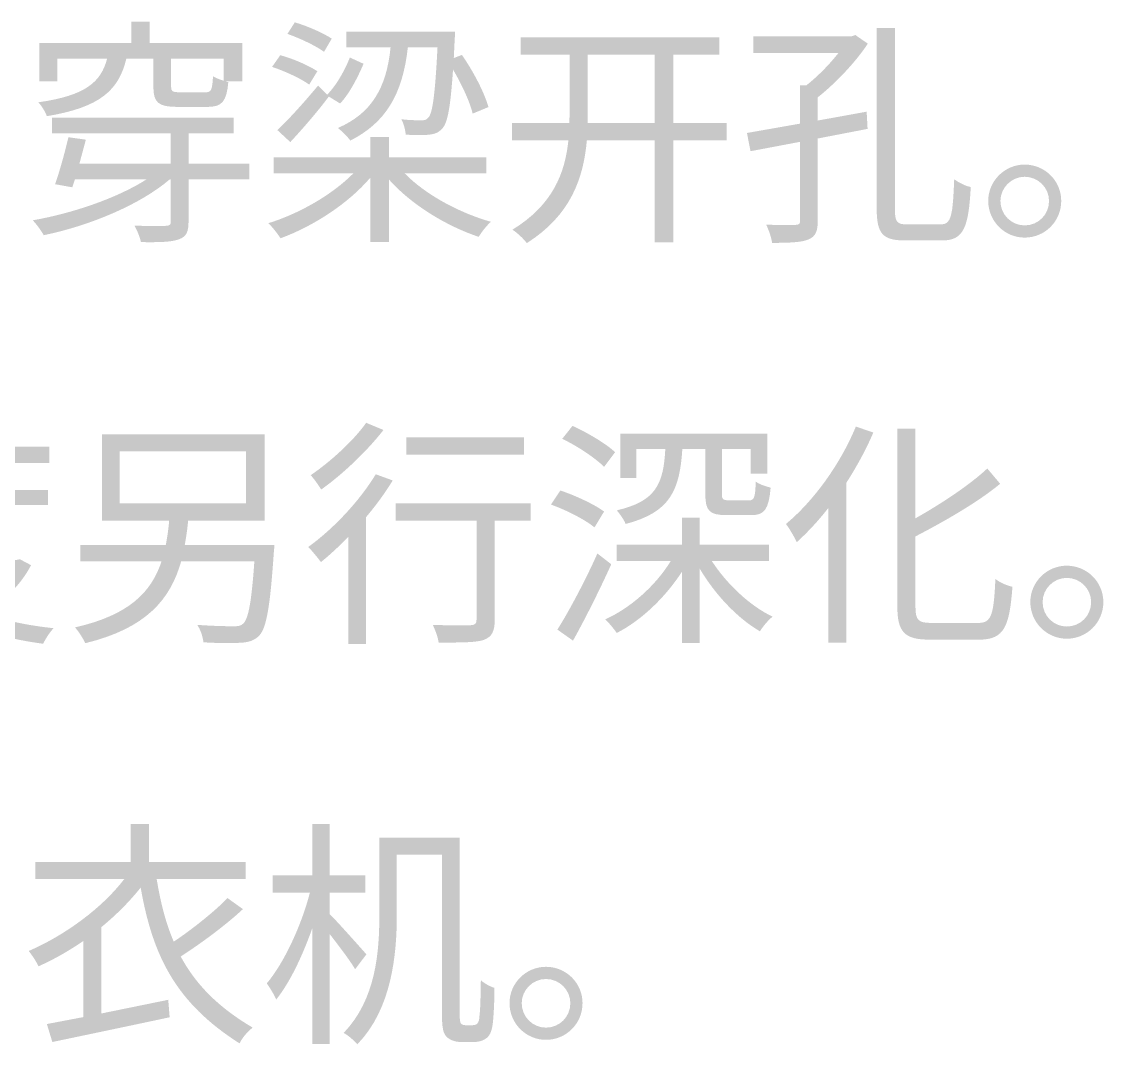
# Model space of a CAD drawing. Header units: millimetres. Extents: x -4600 to 229000, y -4300 to 19460.
# Drawn here: x 222212 to 223507, y 12972 to 14196 of the extents above; entities that cross this region are included whole.
import ezdxf

# ---------------------------------------------------------------- set-up
doc = ezdxf.new("R2010")
doc.units = ezdxf.units.MM
doc.header["$LTSCALE"] = 100
doc.layers.add('R2-LEGEND', color=7, linetype='Continuous', lineweight=18)

# ---------------------------------------------------------------- blocks, each defined once
blk = doc.blocks.new('A06_SHEET')
at = {"layer": 'R2-LEGEND'}
h = blk.add_hatch(color=256, dxfattribs=at)
edge = h.paths.add_edge_path()
edge.add_line((22233.3, 14170.4), (22233.3, 14124.6))
edge.add_line((22233.3, 14124.6), (22254.5, 14124.6))
edge.add_line((22254.5, 14124.6), (22254.5, 14151.8))
edge.add_line((22254.5, 14151.8), (22314.3, 14151.8))
edge.add_spline(control_points=[(22314.3, 14151.8), (22306.9, 14123.7), (22288.6, 14107.4), (22231.8, 14099.4)], knot_values=[0, 0, 0, 0, 1, 1, 1, 1], degree=3, periodic=0)
edge.add_spline(control_points=[(22231.8, 14099.4), (22235.6, 14095.7), (22240.4, 14087.9), (22242.1, 14082.8)], knot_values=[0, 0, 0, 0, 1, 1, 1, 1], degree=3, periodic=0)
edge.add_spline(control_points=[(22242.1, 14082.8), (22306.3, 14093.4), (22328.4, 14114.3), (22337.3, 14151.8)], knot_values=[0, 0, 0, 0, 1, 1, 1, 1], degree=3, periodic=0)
edge.add_line((22337.3, 14151.8), (22369.6, 14151.8))
edge.add_line((22369.6, 14151.8), (22369.6, 14118.3))
edge.add_spline(control_points=[(22369.6, 14118.3), (22369.6, 14099.1), (22375.4, 14093.9), (22398.9, 14093.9), (22403.4, 14093.9), (22429.5, 14093.9), (22434.4, 14093.9), (22451.6, 14093.9), (22457.3, 14100.3), (22459.3, 14123.5)], knot_values=[0, 0, 0, 0, 1, 1, 1, 2, 2, 2, 3, 3, 3, 3], degree=3, periodic=0)
edge.add_line((22459.3, 14123.5), (22455.3, 14124.6))
edge.add_line((22455.3, 14124.6), (22475.9, 14124.6))
edge.add_line((22475.9, 14124.6), (22475.9, 14170.4))
edge.add_line((22475.9, 14170.4), (22365.3, 14170.4))
edge.add_line((22365.3, 14170.4), (22365.3, 14195.9))
edge.add_line((22365.3, 14195.9), (22343.3, 14195.9))
edge.add_line((22343.3, 14195.9), (22343.3, 14170.4))
edge.add_line((22343.3, 14170.4), (22233.3, 14170.4))
edge = h.paths.add_edge_path(flags=0)
edge.add_spline(control_points=[(22453.9, 14125.2), (22449.3, 14126.6), (22444.1, 14128.6), (22441, 14130.6)], knot_values=[0, 0, 0, 0, 1, 1, 1, 1], degree=3, periodic=0)
edge.add_spline(control_points=[(22441, 14130.6), (22440.1, 14113.7), (22438.7, 14111.4), (22431.8, 14111.4), (22426.4, 14111.4), (22405.4, 14111.4), (22401.4, 14111.4), (22392.3, 14111.4), (22390.8, 14112.3), (22390.8, 14118.3)], knot_values=[0, 0, 0, 0, 1, 1, 1, 2, 2, 2, 3, 3, 3, 3], degree=3, periodic=0)
edge.add_line((22390.8, 14118.3), (22390.8, 14151.8))
edge.add_line((22390.8, 14151.8), (22453.9, 14151.8))
edge.add_line((22453.9, 14151.8), (22453.9, 14125.2))
h = blk.add_hatch(color=256, dxfattribs=at)
edge = h.paths.add_edge_path()
edge.add_spline(control_points=[(22530.1, 14181.3), (22545.3, 14175.9), (22564.2, 14167), (22573.9, 14159.8)], knot_values=[0, 0, 0, 0, 1, 1, 1, 1], degree=3, periodic=0)
edge.add_line((22573.9, 14159.8), (22583.1, 14175.6))
edge.add_spline(control_points=[(22583.1, 14175.6), (22573.3, 14182.2), (22553.8, 14190.8), (22538.9, 14195.1)], knot_values=[0, 0, 0, 0, 1, 1, 1, 1], degree=3, periodic=0)
edge.add_line((22538.9, 14195.1), (22530.1, 14181.3))
h = blk.add_hatch(color=256, dxfattribs=at)
edge = h.paths.add_edge_path()
edge.add_line((22600.5, 14183.9), (22600.5, 14165))
edge.add_line((22600.5, 14165), (22653.5, 14165))
edge.add_spline(control_points=[(22653.5, 14165), (22648.7, 14116.3), (22630.3, 14085.9), (22590.5, 14068.7)], knot_values=[0, 0, 0, 0, 1, 1, 1, 1], degree=3, periodic=0)
edge.add_spline(control_points=[(22590.5, 14068.7), (22594.8, 14065.3), (22602.6, 14057.6), (22605.4, 14053.6)], knot_values=[0, 0, 0, 0, 1, 1, 1, 1], degree=3, periodic=0)
edge.add_spline(control_points=[(22605.4, 14053.6), (22647.2, 14074.8), (22667.9, 14108.3), (22674.2, 14165)], knot_values=[0, 0, 0, 0, 1, 1, 1, 1], degree=3, periodic=0)
edge.add_line((22674.2, 14165), (22709.7, 14165))
edge.add_spline(control_points=[(22709.7, 14165), (22706.8, 14108), (22703.7, 14086.5), (22698.8, 14081.1)], knot_values=[0, 0, 0, 0, 1, 1, 1, 1], degree=3, periodic=0)
edge.add_spline(control_points=[(22698.8, 14081.1), (22696.5, 14078.2), (22694.2, 14077.9), (22690.2, 14077.9), (22686.2, 14077.9), (22677, 14077.9), (22666.4, 14079.1)], knot_values=[0, 0, 0, 0, 1, 1, 1, 2, 2, 2, 2], degree=3, periodic=0)
edge.add_spline(control_points=[(22666.4, 14079.1), (22669.3, 14073.9), (22671.3, 14066.2), (22671.6, 14060.7)], knot_values=[0, 0, 0, 0, 1, 1, 1, 1], degree=3, periodic=0)
edge.add_spline(control_points=[(22671.6, 14060.7), (22682.8, 14060.1), (22693.7, 14059.9), (22699.7, 14060.7)], knot_values=[0, 0, 0, 0, 1, 1, 1, 1], degree=3, periodic=0)
edge.add_spline(control_points=[(22699.7, 14060.7), (22706.5, 14061.3), (22711.4, 14063.3), (22716, 14068.7), (22722, 14075.9), (22725.2, 14093.9), (22728.3, 14138.6)], knot_values=[0, 0, 0, 0, 1, 1, 1, 2, 2, 2, 2], degree=3, periodic=0)
edge.add_spline(control_points=[(22728.3, 14138.6), (22738.9, 14120.6), (22748.4, 14100), (22751.8, 14085.9)], knot_values=[0, 0, 0, 0, 1, 1, 1, 1], degree=3, periodic=0)
edge.add_line((22751.8, 14085.9), (22770.7, 14093.7))
edge.add_spline(control_points=[(22770.7, 14093.7), (22765.9, 14110.9), (22752.4, 14136.9), (22738.9, 14156.1)], knot_values=[0, 0, 0, 0, 1, 1, 1, 1], degree=3, periodic=0)
edge.add_line((22738.9, 14156.1), (22729.2, 14152.4))
edge.add_line((22729.2, 14152.4), (22730.3, 14175))
edge.add_spline(control_points=[(22730.3, 14175), (22730.6, 14177.6), (22730.6, 14183.9), (22730.6, 14183.9)], knot_values=[0, 0, 0, 0, 1, 1, 1, 1], degree=3, periodic=0)
edge.add_line((22730.6, 14183.9), (22600.5, 14183.9))
h = blk.add_hatch(color=256, dxfattribs=at)
edge = h.paths.add_edge_path()
edge.add_line((23143.7, 14119.7), (23143.7, 14073.9))
edge.add_line((23143.7, 14073.9), (23080.1, 14062.7))
edge.add_line((23080.1, 14062.7), (23084.4, 14040.9))
edge.add_line((23084.4, 14040.9), (23143.7, 14052.1))
edge.add_line((23143.7, 14052.1), (23143.7, 13958.2))
edge.add_spline(control_points=[(23143.7, 13958.2), (23143.7, 13954.1), (23142.9, 13953), (23138.3, 13952.7)], knot_values=[0, 0, 0, 0, 1, 1, 1, 1], degree=3, periodic=0)
edge.add_spline(control_points=[(23138.3, 13952.7), (23133.7, 13952.7), (23119.1, 13952.4), (23103.1, 13953)], knot_values=[0, 0, 0, 0, 1, 1, 1, 1], degree=3, periodic=0)
edge.add_spline(control_points=[(23103.1, 13953), (23106.2, 13946.7), (23109.4, 13937.5), (23110.2, 13931.2)], knot_values=[0, 0, 0, 0, 1, 1, 1, 1], degree=3, periodic=0)
edge.add_spline(control_points=[(23110.2, 13931.2), (23131.1, 13931.2), (23145.2, 13931.8), (23153.5, 13935.2)], knot_values=[0, 0, 0, 0, 1, 1, 1, 1], degree=3, periodic=0)
edge.add_spline(control_points=[(23153.5, 13935.2), (23162.4, 13938.7), (23164.9, 13945.3), (23164.9, 13958.2)], knot_values=[0, 0, 0, 0, 1, 1, 1, 1], degree=3, periodic=0)
edge.add_line((23164.9, 13958.2), (23164.9, 14056.1))
edge.add_line((23164.9, 14056.1), (23224.5, 14067.6))
edge.add_line((23224.5, 14067.6), (23223.4, 14088.2))
edge.add_line((23223.4, 14088.2), (23164.9, 14077.6))
edge.add_line((23164.9, 14077.6), (23164.9, 14105.4))
edge.add_spline(control_points=[(23164.9, 14105.4), (23185.9, 14122), (23209.6, 14146.7), (23224.8, 14169.6)], knot_values=[0, 0, 0, 0, 1, 1, 1, 1], degree=3, periodic=0)
edge.add_line((23224.8, 14169.6), (23209.9, 14179.9))
edge.add_line((23209.9, 14179.9), (23205.6, 14178.5))
edge.add_line((23205.6, 14178.5), (23087.9, 14178.5))
edge.add_line((23087.9, 14178.5), (23087.9, 14158.4))
edge.add_line((23087.9, 14158.4), (23189.6, 14158.4))
edge.add_spline(control_points=[(23189.6, 14158.4), (23179, 14144.9), (23164.7, 14130.3), (23151.2, 14119.7)], knot_values=[0, 0, 0, 0, 1, 1, 1, 1], degree=3, periodic=0)
edge.add_line((23151.2, 14119.7), (23143.7, 14119.7))
h = blk.add_hatch(color=256, dxfattribs=at)
edge = h.paths.add_edge_path()
edge.add_line((23235.4, 14188.2), (23235.4, 13972.2))
edge.add_spline(control_points=[(23235.4, 13972.2), (23235.4, 13942.1), (23242.6, 13934.1), (23269.5, 13934.1), (23275, 13934.1), (23307.9, 13934.1), (23313.9, 13934.1), (23339.7, 13934.1), (23345.4, 13950.1), (23348, 13998)], knot_values=[0, 0, 0, 0, 1, 1, 1, 2, 2, 2, 3, 3, 3, 3], degree=3, periodic=0)
edge.add_spline(control_points=[(23348, 13998), (23342, 13999.1), (23333.4, 14003.4), (23328.2, 14007.4)], knot_values=[0, 0, 0, 0, 1, 1, 1, 1], degree=3, periodic=0)
edge.add_spline(control_points=[(23328.2, 14007.4), (23326.5, 13964.2), (23324.8, 13953.3), (23312.5, 13953.3), (23305, 13953.3), (23277.5, 13953.3), (23271.8, 13953.3), (23259.5, 13953.3), (23257.2, 13956.4), (23257.2, 13971.6)], knot_values=[0, 0, 0, 0, 1, 1, 1, 2, 2, 2, 3, 3, 3, 3], degree=3, periodic=0)
edge.add_line((23257.2, 13971.6), (23257.2, 14188.2))
edge.add_line((23257.2, 14188.2), (23235.4, 14188.2))
h = blk.add_hatch(color=256, dxfattribs=at)
edge = h.paths.add_edge_path()
edge.add_line((22798.8, 14074.8), (22798.8, 14054.1))
edge.add_line((22798.8, 14054.1), (22866.4, 14054.1))
edge.add_spline(control_points=[(22866.4, 14054.1), (22862.4, 14014.9), (22847.8, 13976.5), (22799.4, 13947)], knot_values=[0, 0, 0, 0, 1, 1, 1, 1], degree=3, periodic=0)
edge.add_spline(control_points=[(22799.4, 13947), (22805.1, 13943.3), (22812.8, 13936.1), (22816.6, 13930.9)], knot_values=[0, 0, 0, 0, 1, 1, 1, 1], degree=3, periodic=0)
edge.add_spline(control_points=[(22816.6, 13930.9), (22869.6, 13964.5), (22884.5, 14009.1), (22888.5, 14054.1)], knot_values=[0, 0, 0, 0, 1, 1, 1, 1], degree=3, periodic=0)
edge.add_line((22888.5, 14054.1), (22969.8, 14054.1))
edge.add_line((22969.8, 14054.1), (22969.8, 13931.8))
edge.add_line((22969.8, 13931.8), (22991.9, 13931.8))
edge.add_line((22991.9, 13931.8), (22991.9, 14054.1))
edge.add_line((22991.9, 14054.1), (23055.8, 14054.1))
edge.add_line((23055.8, 14054.1), (23055.8, 14074.8))
edge.add_line((23055.8, 14074.8), (22991.9, 14074.8))
edge.add_line((22991.9, 14074.8), (22991.9, 14156.4))
edge.add_line((22991.9, 14156.4), (23046.9, 14156.4))
edge.add_line((23046.9, 14156.4), (23046.9, 14177))
edge.add_line((23046.9, 14177), (22809.4, 14177))
edge.add_line((22809.4, 14177), (22809.4, 14156.4))
edge.add_line((22809.4, 14156.4), (22867.8, 14156.4))
edge.add_line((22867.8, 14156.4), (22867.8, 14087.1))
edge.add_line((22867.8, 14087.1), (22867.6, 14074.8))
edge.add_line((22867.6, 14074.8), (22798.8, 14074.8))
h.paths.add_polyline_path([(22969.8, 14156.4), (22969.8, 14074.8), (22889.6, 14074.8), (22889.6, 14087.1), (22889.6, 14156.4), (22969.8, 14156.4)], flags=0)
h = blk.add_hatch(color=256, dxfattribs=at)
edge = h.paths.add_edge_path()
edge.add_spline(control_points=[(22604.8, 14153), (22599.1, 14138.6), (22589.1, 14120), (22577.6, 14108.6)], knot_values=[0, 0, 0, 0, 1, 1, 1, 1], degree=3, periodic=0)
edge.add_line((22577.6, 14108.6), (22566.7, 14119.4))
edge.add_spline(control_points=[(22566.7, 14119.4), (22550.4, 14099.7), (22531.5, 14078.8), (22518, 14066.2)], knot_values=[0, 0, 0, 0, 1, 1, 1, 1], degree=3, periodic=0)
edge.add_line((22518, 14066.2), (22533.5, 14051.8))
edge.add_spline(control_points=[(22533.5, 14051.8), (22548.7, 14068.2), (22565.6, 14087.6), (22579.6, 14106.3)], knot_values=[0, 0, 0, 0, 1, 1, 1, 1], degree=3, periodic=0)
edge.add_line((22579.6, 14106.3), (22593.1, 14098))
edge.add_spline(control_points=[(22593.1, 14098), (22605.1, 14110.6), (22614.6, 14130.3), (22621.2, 14145.5)], knot_values=[0, 0, 0, 0, 1, 1, 1, 1], degree=3, periodic=0)
edge.add_line((22621.2, 14145.5), (22604.8, 14153))
edge = h.paths.add_edge_path(flags=0)
edge.add_spline(control_points=[(22511.7, 14141.8), (22527.2, 14136.6), (22546.4, 14127.8), (22556.1, 14120.6)], knot_values=[0, 0, 0, 0, 1, 1, 1, 1], degree=3, periodic=0)
edge.add_line((22556.1, 14120.6), (22565.9, 14136.6))
edge.add_spline(control_points=[(22565.9, 14136.6), (22555.6, 14143.5), (22536.4, 14151.8), (22521.5, 14155.8)], knot_values=[0, 0, 0, 0, 1, 1, 1, 1], degree=3, periodic=0)
edge.add_line((22521.5, 14155.8), (22511.7, 14141.8))
h = blk.add_hatch(color=256, dxfattribs=at)
edge = h.paths.add_edge_path()
edge.add_spline(control_points=[(22267.9, 14057.6), (22263.6, 14039.2), (22257.3, 14016.3), (22251.9, 14001.4)], knot_values=[0, 0, 0, 0, 1, 1, 1, 1], degree=3, periodic=0)
edge.add_line((22251.9, 14001.4), (22272.5, 13997.7))
edge.add_line((22272.5, 13997.7), (22275.7, 14007.1))
edge.add_line((22275.7, 14007.1), (22361.3, 14007.1))
edge.add_spline(control_points=[(22361.3, 14007.1), (22326.4, 13984.8), (22272.8, 13966.5), (22225.2, 13958.2)], knot_values=[0, 0, 0, 0, 1, 1, 1, 1], degree=3, periodic=0)
edge.add_spline(control_points=[(22225.2, 13958.2), (22229.5, 13953.9), (22235.3, 13945.8), (22238.4, 13940.4)], knot_values=[0, 0, 0, 0, 1, 1, 1, 1], degree=3, periodic=0)
edge.add_spline(control_points=[(22238.4, 13940.4), (22291.7, 13951.3), (22353, 13976.2), (22389.1, 14007.1)], knot_values=[0, 0, 0, 0, 1, 1, 1, 1], degree=3, periodic=0)
edge.add_line((22389.1, 14007.1), (22390.5, 14007.1))
edge.add_line((22390.5, 14007.1), (22390.5, 13956.7))
edge.add_spline(control_points=[(22390.5, 13956.7), (22390.5, 13953), (22389.4, 13951.8), (22384.5, 13951.6), (22380.2, 13951.3), (22364.2, 13951.3), (22347, 13951.8)], knot_values=[0, 0, 0, 0, 1, 1, 1, 2, 2, 2, 2], degree=3, periodic=0)
edge.add_spline(control_points=[(22347, 13951.8), (22350.2, 13946.1), (22353.6, 13937.8), (22354.7, 13932.1)], knot_values=[0, 0, 0, 0, 1, 1, 1, 1], degree=3, periodic=0)
edge.add_spline(control_points=[(22354.7, 13932.1), (22376.8, 13931.8), (22391.1, 13932.1), (22400.3, 13935.5)], knot_values=[0, 0, 0, 0, 1, 1, 1, 1], degree=3, periodic=0)
edge.add_spline(control_points=[(22400.3, 13935.5), (22409.2, 13938.7), (22411.7, 13944.4), (22411.7, 13956.7)], knot_values=[0, 0, 0, 0, 1, 1, 1, 1], degree=3, periodic=0)
edge.add_line((22411.7, 13956.7), (22411.7, 14007.1))
edge.add_line((22411.7, 14007.1), (22484.5, 14007.1))
edge.add_line((22484.5, 14007.1), (22484.5, 14026.1))
edge.add_line((22484.5, 14026.1), (22411.7, 14026.1))
edge.add_line((22411.7, 14026.1), (22411.7, 14062.4))
edge.add_line((22411.7, 14062.4), (22465.9, 14062.4))
edge.add_line((22465.9, 14062.4), (22465.9, 14081.1))
edge.add_line((22465.9, 14081.1), (22248.4, 14081.1))
edge.add_line((22248.4, 14081.1), (22248.4, 14062.4))
edge.add_line((22248.4, 14062.4), (22390.5, 14062.4))
edge.add_line((22390.5, 14062.4), (22390.5, 14026.1))
edge.add_line((22390.5, 14026.1), (22281.1, 14026.1))
edge.add_line((22281.1, 14026.1), (22288.8, 14054.7))
edge.add_line((22288.8, 14054.7), (22267.9, 14057.6))
h = blk.add_hatch(color=256, dxfattribs=at)
edge = h.paths.add_edge_path()
edge.add_line((22629.2, 14057.9), (22629.2, 14033.5))
edge.add_line((22629.2, 14033.5), (22513.7, 14033.5))
edge.add_line((22513.7, 14033.5), (22513.7, 14014.3))
edge.add_line((22513.7, 14014.3), (22608.9, 14014.3))
edge.add_spline(control_points=[(22608.9, 14014.3), (22583.4, 13988.5), (22543.5, 13965.9), (22507.1, 13954.7)], knot_values=[0, 0, 0, 0, 1, 1, 1, 1], degree=3, periodic=0)
edge.add_spline(control_points=[(22507.1, 13954.7), (22512, 13950.4), (22518.3, 13942.1), (22521.8, 13936.7)], knot_values=[0, 0, 0, 0, 1, 1, 1, 1], degree=3, periodic=0)
edge.add_spline(control_points=[(22521.8, 13936.7), (22560.2, 13950.7), (22602.3, 13977.6), (22629.2, 14009.1)], knot_values=[0, 0, 0, 0, 1, 1, 1, 1], degree=3, periodic=0)
edge.add_line((22629.2, 14009.1), (22629.2, 13932.1))
edge.add_line((22629.2, 13932.1), (22651.5, 13932.1))
edge.add_line((22651.5, 13932.1), (22651.5, 14007.1))
edge.add_spline(control_points=[(22651.5, 14007.1), (22678.2, 13977.1), (22719.7, 13951.6), (22759, 13938.4)], knot_values=[0, 0, 0, 0, 1, 1, 1, 1], degree=3, periodic=0)
edge.add_spline(control_points=[(22759, 13938.4), (22762.1, 13943.8), (22768.7, 13952.1), (22773.6, 13956.4)], knot_values=[0, 0, 0, 0, 1, 1, 1, 1], degree=3, periodic=0)
edge.add_spline(control_points=[(22773.6, 13956.4), (22735.5, 13967.3), (22695.4, 13988.8), (22670.5, 14014.3)], knot_values=[0, 0, 0, 0, 1, 1, 1, 1], degree=3, periodic=0)
edge.add_line((22670.5, 14014.3), (22768.1, 14014.3))
edge.add_line((22768.1, 14014.3), (22768.1, 14033.5))
edge.add_line((22768.1, 14033.5), (22651.5, 14033.5))
edge.add_line((22651.5, 14033.5), (22651.5, 14057.9))
edge.add_line((22651.5, 14057.9), (22629.2, 14057.9))
h = blk.add_hatch(color=256, dxfattribs=at)
edge = h.paths.add_edge_path()
edge.add_spline(control_points=[(23412.5, 14024.9), (23388.7, 14024.9), (23368.9, 14005.4), (23368.9, 13981.4), (23368.9, 13957), (23388.7, 13937.5), (23412.5, 13937.5), (23436.8, 13937.5), (23456.3, 13957), (23456.3, 13981.4), (23456.3, 14005.4), (23436.8, 14024.9), (23412.5, 14024.9)], knot_values=[0, 0, 0, 0, 1, 1, 1, 2, 2, 2, 3, 3, 3, 4, 4, 4, 4], degree=3, periodic=0)
edge = h.paths.add_edge_path(flags=0)
edge.add_spline(control_points=[(23412.5, 13952.1), (23396.7, 13952.1), (23383.5, 13965), (23383.5, 13981.4), (23383.5, 13997.1), (23396.7, 14010.3), (23412.5, 14010.3), (23428.8, 14010.3), (23441.7, 13997.1), (23441.7, 13981.4), (23441.7, 13965), (23428.8, 13952.1), (23412.5, 13952.1)], knot_values=[0, 0, 0, 0, 1, 1, 1, 2, 2, 2, 3, 3, 3, 4, 4, 4, 4], degree=3, periodic=0)
h = blk.add_hatch(color=256, dxfattribs=at)
edge = h.paths.add_edge_path()
edge.add_line((22009.5, 13687.3), (22009.5, 13604.5))
edge.add_spline(control_points=[(22009.5, 13604.5), (22009.5, 13563), (22007.5, 13504.5), (21983.7, 13463.5)], knot_values=[0, 0, 0, 0, 1, 1, 1, 1], degree=3, periodic=0)
edge.add_spline(control_points=[(21983.7, 13463.5), (21988.9, 13461.2), (21997.8, 13455.5), (22001.5, 13451.8)], knot_values=[0, 0, 0, 0, 1, 1, 1, 1], degree=3, periodic=0)
edge.add_spline(control_points=[(22001.5, 13451.8), (22026.4, 13495.1), (22030.1, 13560.1), (22030.1, 13604.5)], knot_values=[0, 0, 0, 0, 1, 1, 1, 1], degree=3, periodic=0)
edge.add_line((22030.1, 13604.5), (22030.1, 13667.8))
edge.add_line((22030.1, 13667.8), (22245, 13667.8))
edge.add_line((22245, 13667.8), (22245, 13687.3))
edge.add_line((22245, 13687.3), (22137.6, 13687.3))
edge.add_line((22137.6, 13687.3), (22137.6, 13715.7))
edge.add_line((22137.6, 13715.7), (22115.5, 13715.7))
edge.add_line((22115.5, 13715.7), (22115.5, 13687.3))
edge.add_line((22115.5, 13687.3), (22009.5, 13687.3))
edge = h.paths.add_edge_path(flags=0)
edge.add_line((22043.3, 13551.8), (22043.3, 13534))
edge.add_line((22043.3, 13534), (22086.9, 13534))
edge.add_line((22086.9, 13534), (22076, 13529.7))
edge.add_spline(control_points=[(22076, 13529.7), (22087.4, 13513.4), (22102.9, 13499.6), (22121.2, 13488.5)], knot_values=[0, 0, 0, 0, 1, 1, 1, 1], degree=3, periodic=0)
edge.add_spline(control_points=[(22121.2, 13488.5), (22094, 13479), (22063.4, 13473.3), (22032.1, 13470.1)], knot_values=[0, 0, 0, 0, 1, 1, 1, 1], degree=3, periodic=0)
edge.add_spline(control_points=[(22032.1, 13470.1), (22035.6, 13465.5), (22039.9, 13457.2), (22041.3, 13452.1)], knot_values=[0, 0, 0, 0, 1, 1, 1, 1], degree=3, periodic=0)
edge.add_spline(control_points=[(22041.3, 13452.1), (22077.4, 13456.4), (22112.4, 13464.1), (22143, 13477)], knot_values=[0, 0, 0, 0, 1, 1, 1, 1], degree=3, periodic=0)
edge.add_spline(control_points=[(22143, 13477), (22170.2, 13464.4), (22202.6, 13456.1), (22237.6, 13451.5)], knot_values=[0, 0, 0, 0, 1, 1, 1, 1], degree=3, periodic=0)
edge.add_spline(control_points=[(22237.6, 13451.5), (22240.4, 13457), (22245.6, 13465.5), (22250.2, 13470.1)], knot_values=[0, 0, 0, 0, 1, 1, 1, 1], degree=3, periodic=0)
edge.add_spline(control_points=[(22250.2, 13470.1), (22219.5, 13473.3), (22190.6, 13479.3), (22165.9, 13488.2)], knot_values=[0, 0, 0, 0, 1, 1, 1, 1], degree=3, periodic=0)
edge.add_spline(control_points=[(22165.9, 13488.2), (22190.3, 13502.2), (22210.3, 13520.8), (22223.2, 13545.5)], knot_values=[0, 0, 0, 0, 1, 1, 1, 1], degree=3, periodic=0)
edge.add_line((22223.2, 13545.5), (22209.8, 13552.6))
edge.add_line((22209.8, 13552.6), (22206, 13551.8))
edge.add_line((22206, 13551.8), (22043.3, 13551.8))
edge = h.paths.add_edge_path(flags=0)
edge.add_spline(control_points=[(22192, 13534), (22180, 13519.1), (22163.4, 13507.1), (22143.6, 13497.6)], knot_values=[0, 0, 0, 0, 1, 1, 1, 1], degree=3, periodic=0)
edge.add_spline(control_points=[(22143.6, 13497.6), (22124.1, 13507.4), (22107.8, 13519.4), (22096.6, 13534)], knot_values=[0, 0, 0, 0, 1, 1, 1, 1], degree=3, periodic=0)
edge.add_line((22096.6, 13534), (22192, 13534))
h.paths.add_polyline_path([(22085.4, 13660.4), (22085.4, 13635.4), (22039.3, 13635.4), (22039.3, 13617.7), (22085.4, 13617.7), (22085.4, 13570.1), (22196.9, 13570.1), (22196.9, 13617.7), (22243.3, 13617.7), (22243.3, 13635.4), (22196.9, 13635.4), (22196.9, 13660.4), (22175.7, 13660.4), (22175.7, 13635.4), (22106.1, 13635.4), (22106.1, 13660.4), (22085.4, 13660.4)], flags=0)
h.paths.add_polyline_path([(22175.7, 13617.7), (22175.7, 13587.3), (22106.1, 13587.3), (22106.1, 13617.7), (22175.7, 13617.7)], flags=0)
h = blk.add_hatch(color=256, dxfattribs=at)
edge = h.paths.add_edge_path()
edge.add_spline(control_points=[(22624.3, 13715.9), (22609.7, 13695), (22581.9, 13669.5), (22557.9, 13653.2)], knot_values=[0, 0, 0, 0, 1, 1, 1, 1], degree=3, periodic=0)
edge.add_spline(control_points=[(22557.9, 13653.2), (22561.6, 13649.2), (22567.6, 13640.9), (22570.5, 13636)], knot_values=[0, 0, 0, 0, 1, 1, 1, 1], degree=3, periodic=0)
edge.add_spline(control_points=[(22570.5, 13636), (22596.2, 13654.3), (22625.8, 13682.4), (22645, 13707.3)], knot_values=[0, 0, 0, 0, 1, 1, 1, 1], degree=3, periodic=0)
edge.add_line((22645, 13707.3), (22624.3, 13715.9))
h = blk.add_hatch(color=256, dxfattribs=at)
edge = h.paths.add_edge_path()
edge.add_spline(control_points=[(22859, 13696.7), (22877, 13688.2), (22898.5, 13673.8), (22909.1, 13663.2)], knot_values=[0, 0, 0, 0, 1, 1, 1, 1], degree=3, periodic=0)
edge.add_line((22909.1, 13663.2), (22922.3, 13680.7))
edge.add_spline(control_points=[(22922.3, 13680.7), (22911.4, 13691), (22889, 13704.2), (22871.3, 13712.2)], knot_values=[0, 0, 0, 0, 1, 1, 1, 1], degree=3, periodic=0)
edge.add_line((22871.3, 13712.2), (22859, 13696.7))
h = blk.add_hatch(color=256, dxfattribs=at)
edge = h.paths.add_edge_path()
edge.add_line((22308, 13702.2), (22308, 13598.8))
edge.add_line((22308, 13598.8), (22388.5, 13598.8))
edge.add_spline(control_points=[(22388.5, 13598.8), (22387.7, 13588.7), (22386.2, 13579), (22384.5, 13569.8)], knot_values=[0, 0, 0, 0, 1, 1, 1, 1], degree=3, periodic=0)
edge.add_line((22384.5, 13569.8), (22282, 13569.8))
edge.add_line((22282, 13569.8), (22282, 13550.1))
edge.add_line((22282, 13550.1), (22379.4, 13550.1))
edge.add_spline(control_points=[(22379.4, 13550.1), (22367.3, 13513.7), (22341.3, 13485.9), (22275.7, 13471)], knot_values=[0, 0, 0, 0, 1, 1, 1, 1], degree=3, periodic=0)
edge.add_spline(control_points=[(22275.7, 13471), (22280.2, 13466.4), (22285.7, 13457.5), (22288, 13452.1)], knot_values=[0, 0, 0, 0, 1, 1, 1, 1], degree=3, periodic=0)
edge.add_spline(control_points=[(22288, 13452.1), (22361.6, 13470.1), (22390, 13504.8), (22402.9, 13550.1)], knot_values=[0, 0, 0, 0, 1, 1, 1, 1], degree=3, periodic=0)
edge.add_line((22402.9, 13550.1), (22490.5, 13550.1))
edge.add_spline(control_points=[(22490.5, 13550.1), (22487.1, 13501.6), (22483.4, 13481.3), (22477.1, 13475.6)], knot_values=[0, 0, 0, 0, 1, 1, 1, 1], degree=3, periodic=0)
edge.add_spline(control_points=[(22477.1, 13475.6), (22474.2, 13472.7), (22471.1, 13472.4), (22465, 13472.4), (22458.4, 13472.4), (22440.4, 13472.7), (22422.1, 13474.1)], knot_values=[0, 0, 0, 0, 1, 1, 1, 2, 2, 2, 2], degree=3, periodic=0)
edge.add_spline(control_points=[(22422.1, 13474.1), (22426.1, 13468.4), (22428.9, 13459.5), (22429.5, 13453.2)], knot_values=[0, 0, 0, 0, 1, 1, 1, 1], degree=3, periodic=0)
edge.add_spline(control_points=[(22429.5, 13453.2), (22447.3, 13452.1), (22465, 13452.1), (22473.9, 13452.7), (22483.9, 13453.2), (22490.2, 13455.2), (22496.3, 13461.2)], knot_values=[0, 0, 0, 0, 1, 1, 1, 2, 2, 2, 2], degree=3, periodic=0)
edge.add_spline(control_points=[(22496.3, 13461.2), (22505.1, 13470.7), (22509.4, 13496.2), (22513.7, 13559.8)], knot_values=[0, 0, 0, 0, 1, 1, 1, 1], degree=3, periodic=0)
edge.add_spline(control_points=[(22513.7, 13559.8), (22514, 13563), (22514.6, 13569.8), (22514.6, 13569.8)], knot_values=[0, 0, 0, 0, 1, 1, 1, 1], degree=3, periodic=0)
edge.add_line((22514.6, 13569.8), (22407.2, 13569.8))
edge.add_spline(control_points=[(22407.2, 13569.8), (22408.9, 13579), (22410.3, 13588.7), (22411.2, 13598.8)], knot_values=[0, 0, 0, 0, 1, 1, 1, 1], degree=3, periodic=0)
edge.add_line((22411.2, 13598.8), (22502.9, 13598.8))
edge.add_line((22502.9, 13598.8), (22502.9, 13702.2))
edge.add_line((22502.9, 13702.2), (22308, 13702.2))
h.paths.add_polyline_path([(22329.2, 13681.8), (22480.5, 13681.8), (22480.5, 13619.4), (22329.2, 13619.4), (22329.2, 13681.8)], flags=0)
h = blk.add_hatch(color=256, dxfattribs=at)
edge = h.paths.add_edge_path()
edge.add_line((22928.6, 13703), (22928.6, 13650))
edge.add_line((22928.6, 13650), (22947.8, 13650))
edge.add_line((22947.8, 13650), (22947.8, 13684.7))
edge.add_line((22947.8, 13684.7), (22982.4, 13684.7))
edge.add_spline(control_points=[(22982.4, 13684.7), (22980.2, 13642.3), (22971, 13622), (22924.3, 13611.1)], knot_values=[0, 0, 0, 0, 1, 1, 1, 1], degree=3, periodic=0)
edge.add_spline(control_points=[(22924.3, 13611.1), (22927.7, 13607.1), (22933.2, 13599.6), (22934.9, 13594.8)], knot_values=[0, 0, 0, 0, 1, 1, 1, 1], degree=3, periodic=0)
edge.add_spline(control_points=[(22934.9, 13594.8), (22988.2, 13608.8), (22999.6, 13634.9), (23002.8, 13684.7)], knot_values=[0, 0, 0, 0, 1, 1, 1, 1], degree=3, periodic=0)
edge.add_line((23002.8, 13684.7), (23030.3, 13684.7))
edge.add_line((23030.3, 13684.7), (23030.3, 13630.3))
edge.add_spline(control_points=[(23030.3, 13630.3), (23030.3, 13610.5), (23035.2, 13605.4), (23056.1, 13605.4), (23059.8, 13605.4), (23080.7, 13605.4), (23085.3, 13605.4), (23100.8, 13605.4), (23106.2, 13611.9), (23108.5, 13638.3)], knot_values=[0, 0, 0, 0, 1, 1, 1, 2, 2, 2, 3, 3, 3, 3], degree=3, periodic=0)
edge.add_spline(control_points=[(23108.5, 13638.3), (23102.8, 13639.7), (23094.7, 13642.3), (23090.7, 13645.5)], knot_values=[0, 0, 0, 0, 1, 1, 1, 1], degree=3, periodic=0)
edge.add_spline(control_points=[(23090.7, 13645.5), (23089.9, 13626), (23088.7, 13623.1), (23082.7, 13623.1), (23078.4, 13623.1), (23061.8, 13623.1), (23058.6, 13623.1), (23051.2, 13623.1), (23050.1, 13624.3), (23050.1, 13630.6)], knot_values=[0, 0, 0, 0, 1, 1, 1, 2, 2, 2, 3, 3, 3, 3], degree=3, periodic=0)
edge.add_line((23050.1, 13630.6), (23050.1, 13684.7))
edge.add_line((23050.1, 13684.7), (23084.7, 13684.7))
edge.add_line((23084.7, 13684.7), (23084.7, 13655.2))
edge.add_line((23084.7, 13655.2), (23104.5, 13655.2))
edge.add_line((23104.5, 13655.2), (23104.5, 13703))
edge.add_line((23104.5, 13703), (22928.6, 13703))
h = blk.add_hatch(color=256, dxfattribs=at)
edge = h.paths.add_edge_path()
edge.add_spline(control_points=[(23210.5, 13711.4), (23191.6, 13665.8), (23159.8, 13622.3), (23126.8, 13594.8)], knot_values=[0, 0, 0, 0, 1, 1, 1, 1], degree=3, periodic=0)
edge.add_spline(control_points=[(23126.8, 13594.8), (23130.8, 13589.6), (23137.4, 13578.4), (23139.7, 13573)], knot_values=[0, 0, 0, 0, 1, 1, 1, 1], degree=3, periodic=0)
edge.add_spline(control_points=[(23139.7, 13573), (23152.6, 13584.7), (23165.5, 13598.5), (23177.5, 13613.9)], knot_values=[0, 0, 0, 0, 1, 1, 1, 1], degree=3, periodic=0)
edge.add_line((23177.5, 13613.9), (23177.5, 13452.7))
edge.add_line((23177.5, 13452.7), (23199, 13452.7))
edge.add_line((23199, 13452.7), (23199, 13644))
edge.add_spline(control_points=[(23199, 13644), (23211.4, 13663.2), (23222.5, 13683.6), (23231.4, 13704.2)], knot_values=[0, 0, 0, 0, 1, 1, 1, 1], degree=3, periodic=0)
edge.add_line((23231.4, 13704.2), (23210.5, 13711.4))
h = blk.add_hatch(color=256, dxfattribs=at)
edge = h.paths.add_edge_path()
edge.add_spline(control_points=[(23367.8, 13661.2), (23346.9, 13641.7), (23313.9, 13619.7), (23281.8, 13601.6)], knot_values=[0, 0, 0, 0, 1, 1, 1, 1], degree=3, periodic=0)
edge.add_line((23281.8, 13601.6), (23281.8, 13708.8))
edge.add_line((23281.8, 13708.8), (23260.1, 13708.8))
edge.add_line((23260.1, 13708.8), (23260.1, 13496.5))
edge.add_spline(control_points=[(23260.1, 13496.5), (23260.1, 13464.7), (23269.2, 13456.4), (23299.3, 13456.4), (23305.9, 13456.4), (23351.2, 13456.4), (23358.3, 13456.4), (23388.4, 13456.4), (23394.4, 13472.7), (23397.9, 13519.7)], knot_values=[0, 0, 0, 0, 1, 1, 1, 2, 2, 2, 3, 3, 3, 3], degree=3, periodic=0)
edge.add_spline(control_points=[(23397.9, 13519.7), (23391.6, 13520.8), (23383, 13524.8), (23377.5, 13528.9)], knot_values=[0, 0, 0, 0, 1, 1, 1, 1], degree=3, periodic=0)
edge.add_spline(control_points=[(23377.5, 13528.9), (23375.5, 13487), (23373.2, 13476.4), (23357.2, 13476.4), (23347.7, 13476.4), (23308.5, 13476.4), (23301, 13476.4), (23285, 13476.4), (23281.8, 13479.9), (23281.8, 13495.9)], knot_values=[0, 0, 0, 0, 1, 1, 1, 2, 2, 2, 3, 3, 3, 3], degree=3, periodic=0)
edge.add_line((23281.8, 13495.9), (23281.8, 13579.9))
edge.add_spline(control_points=[(23281.8, 13579.9), (23317.4, 13598.5), (23356, 13620.5), (23383.2, 13642.9)], knot_values=[0, 0, 0, 0, 1, 1, 1, 1], degree=3, periodic=0)
edge.add_line((23383.2, 13642.9), (23367.8, 13661.2))
blk.add_hatch(color=256, dxfattribs=at).paths.add_polyline_path([(22672.5, 13698.5), (22672.5, 13677.8), (22813.4, 13677.8), (22813.4, 13698.5), (22672.5, 13698.5)])
h = blk.add_hatch(color=256, dxfattribs=at)
edge = h.paths.add_edge_path()
edge.add_spline(control_points=[(22635.8, 13654.3), (22616, 13621.7), (22584.5, 13588.5), (22555, 13567.3)], knot_values=[0, 0, 0, 0, 1, 1, 1, 1], degree=3, periodic=0)
edge.add_spline(control_points=[(22555, 13567.3), (22559.3, 13563), (22567, 13553.5), (22570.2, 13549.2)], knot_values=[0, 0, 0, 0, 1, 1, 1, 1], degree=3, periodic=0)
edge.add_spline(control_points=[(22570.2, 13549.2), (22580.8, 13557.8), (22592, 13568.1), (22602.8, 13579.3)], knot_values=[0, 0, 0, 0, 1, 1, 1, 1], degree=3, periodic=0)
edge.add_line((22602.8, 13579.3), (22602.8, 13451.2))
edge.add_line((22602.8, 13451.2), (22624, 13451.2))
edge.add_line((22624, 13451.2), (22624, 13602.8))
edge.add_spline(control_points=[(22624, 13602.8), (22636.1, 13617.1), (22647, 13632), (22656.1, 13646.9)], knot_values=[0, 0, 0, 0, 1, 1, 1, 1], degree=3, periodic=0)
edge.add_line((22656.1, 13646.9), (22635.8, 13654.3))
h = blk.add_hatch(color=256, dxfattribs=at)
edge = h.paths.add_edge_path()
edge.add_spline(control_points=[(22845.5, 13618), (22864.1, 13611.4), (22886.5, 13599.9), (22897.6, 13590.7)], knot_values=[0, 0, 0, 0, 1, 1, 1, 1], degree=3, periodic=0)
edge.add_line((22897.6, 13590.7), (22909.1, 13609.7))
edge.add_spline(control_points=[(22909.1, 13609.7), (22897.6, 13618.2), (22875, 13628.8), (22856.7, 13634.9)], knot_values=[0, 0, 0, 0, 1, 1, 1, 1], degree=3, periodic=0)
edge.add_line((22856.7, 13634.9), (22845.5, 13618))
h = blk.add_hatch(color=256, dxfattribs=at)
edge = h.paths.add_edge_path()
edge.add_line((22659.8, 13619.4), (22659.8, 13598.8))
edge.add_line((22659.8, 13598.8), (22756.4, 13598.8))
edge.add_line((22756.4, 13598.8), (22756.4, 13479.9))
edge.add_spline(control_points=[(22756.4, 13479.9), (22756.4, 13475.3), (22754.4, 13473.9), (22748.9, 13473.6), (22743.8, 13473.3), (22724.3, 13473.3), (22704, 13474.1)], knot_values=[0, 0, 0, 0, 1, 1, 1, 2, 2, 2, 2], degree=3, periodic=0)
edge.add_spline(control_points=[(22704, 13474.1), (22707.1, 13467.8), (22710.3, 13459), (22711.1, 13452.9)], knot_values=[0, 0, 0, 0, 1, 1, 1, 1], degree=3, periodic=0)
edge.add_spline(control_points=[(22711.1, 13452.9), (22739.2, 13452.9), (22755.5, 13452.9), (22765.3, 13456.1)], knot_values=[0, 0, 0, 0, 1, 1, 1, 1], degree=3, periodic=0)
edge.add_spline(control_points=[(22765.3, 13456.1), (22774.7, 13459.8), (22778.2, 13466.4), (22778.2, 13479.6)], knot_values=[0, 0, 0, 0, 1, 1, 1, 1], degree=3, periodic=0)
edge.add_line((22778.2, 13479.6), (22778.2, 13598.8))
edge.add_line((22778.2, 13598.8), (22821.4, 13598.8))
edge.add_line((22821.4, 13598.8), (22821.4, 13619.4))
edge.add_line((22821.4, 13619.4), (22659.8, 13619.4))
h = blk.add_hatch(color=256, dxfattribs=at)
edge = h.paths.add_edge_path()
edge.add_line((23002.5, 13602.5), (23002.5, 13570.1))
edge.add_line((23002.5, 13570.1), (22924.3, 13570.1))
edge.add_line((22924.3, 13570.1), (22924.3, 13550.6))
edge.add_line((22924.3, 13550.6), (22989, 13550.6))
edge.add_spline(control_points=[(22989, 13550.6), (22970.7, 13520.8), (22940.6, 13494.2), (22910.5, 13480.7)], knot_values=[0, 0, 0, 0, 1, 1, 1, 1], degree=3, periodic=0)
edge.add_spline(control_points=[(22910.5, 13480.7), (22914.8, 13476.7), (22920.8, 13469.3), (22924.3, 13464.4)], knot_values=[0, 0, 0, 0, 1, 1, 1, 1], degree=3, periodic=0)
edge.add_spline(control_points=[(22924.3, 13464.4), (22953.5, 13479.3), (22982.4, 13506.8), (23002.5, 13538)], knot_values=[0, 0, 0, 0, 1, 1, 1, 1], degree=3, periodic=0)
edge.add_line((23002.5, 13538), (23002.5, 13452.4))
edge.add_line((23002.5, 13452.4), (23023.7, 13452.4))
edge.add_line((23023.7, 13452.4), (23023.7, 13541.2))
edge.add_spline(control_points=[(23023.7, 13541.2), (23041.7, 13510.5), (23069.2, 13481.6), (23095.6, 13466.4)], knot_values=[0, 0, 0, 0, 1, 1, 1, 1], degree=3, periodic=0)
edge.add_spline(control_points=[(23095.6, 13466.4), (23099, 13471.8), (23105.6, 13479.9), (23110.8, 13483.9)], knot_values=[0, 0, 0, 0, 1, 1, 1, 1], degree=3, periodic=0)
edge.add_spline(control_points=[(23110.8, 13483.9), (23083.9, 13496.5), (23055.5, 13523.4), (23038, 13550.6)], knot_values=[0, 0, 0, 0, 1, 1, 1, 1], degree=3, periodic=0)
edge.add_line((23038, 13550.6), (23106.5, 13550.6))
edge.add_line((23106.5, 13550.6), (23106.5, 13570.1))
edge.add_line((23106.5, 13570.1), (23023.7, 13570.1))
edge.add_line((23023.7, 13570.1), (23023.7, 13602.5))
edge.add_line((23023.7, 13602.5), (23002.5, 13602.5))
h = blk.add_hatch(color=256, dxfattribs=at)
edge = h.paths.add_edge_path()
edge.add_line((22853.2, 13468.4), (22871.9, 13455.2))
edge.add_spline(control_points=[(22871.9, 13455.2), (22886.8, 13481.9), (22904.2, 13516.8), (22917.7, 13546.6)], knot_values=[0, 0, 0, 0, 1, 1, 1, 1], degree=3, periodic=0)
edge.add_line((22917.7, 13546.6), (22901.1, 13559.5))
edge.add_spline(control_points=[(22901.1, 13559.5), (22886.8, 13527.4), (22867, 13490.2), (22853.2, 13468.4)], knot_values=[0, 0, 0, 0, 1, 1, 1, 1], degree=3, periodic=0)
h = blk.add_hatch(color=256, dxfattribs=at)
edge = h.paths.add_edge_path()
edge.add_spline(control_points=[(23462.9, 13544.9), (23439.1, 13544.9), (23419.3, 13525.4), (23419.3, 13501.4), (23419.3, 13477), (23439.1, 13457.5), (23462.9, 13457.5), (23487.2, 13457.5), (23506.7, 13477), (23506.7, 13501.4), (23506.7, 13525.4), (23487.2, 13544.9), (23462.9, 13544.9)], knot_values=[0, 0, 0, 0, 1, 1, 1, 2, 2, 2, 3, 3, 3, 4, 4, 4, 4], degree=3, periodic=0)
edge = h.paths.add_edge_path(flags=0)
edge.add_spline(control_points=[(23462.9, 13472.1), (23447.1, 13472.1), (23434, 13485), (23434, 13501.4), (23434, 13517.1), (23447.1, 13530.3), (23462.9, 13530.3), (23479.2, 13530.3), (23492.1, 13517.1), (23492.1, 13501.4), (23492.1, 13485), (23479.2, 13472.1), (23462.9, 13472.1)], knot_values=[0, 0, 0, 0, 1, 1, 1, 2, 2, 2, 3, 3, 3, 4, 4, 4, 4], degree=3, periodic=0)
h = blk.add_hatch(color=256, dxfattribs=at)
edge = h.paths.add_edge_path()
edge.add_line((22342.4, 13235.7), (22342.4, 13190.4))
edge.add_line((22342.4, 13190.4), (22228.4, 13190.4))
edge.add_line((22228.4, 13190.4), (22228.4, 13169.8))
edge.add_line((22228.4, 13169.8), (22334.7, 13169.8))
edge.add_spline(control_points=[(22334.7, 13169.8), (22308.6, 13135.7), (22265.1, 13103.3), (22220.4, 13083.8)], knot_values=[0, 0, 0, 0, 1, 1, 1, 1], degree=3, periodic=0)
edge.add_spline(control_points=[(22220.4, 13083.8), (22223.8, 13079.5), (22229.8, 13070.9), (22232.1, 13065.5)], knot_values=[0, 0, 0, 0, 1, 1, 1, 1], degree=3, periodic=0)
edge.add_spline(control_points=[(22232.1, 13065.5), (22250.7, 13073.8), (22268.8, 13084.1), (22285.7, 13095.8)], knot_values=[0, 0, 0, 0, 1, 1, 1, 1], degree=3, periodic=0)
edge.add_line((22285.7, 13095.8), (22285.7, 13004.7))
edge.add_line((22285.7, 13004.7), (22242.1, 12996.4))
edge.add_line((22242.1, 12996.4), (22248.7, 12974.9))
edge.add_spline(control_points=[(22248.7, 12974.9), (22286, 12982.7), (22339.5, 12993.9), (22389.1, 13004.5)], knot_values=[0, 0, 0, 0, 1, 1, 1, 1], degree=3, periodic=0)
edge.add_line((22389.1, 13004.5), (22387.4, 13025.4))
edge.add_line((22387.4, 13025.4), (22307.2, 13009))
edge.add_line((22307.2, 13009), (22307.2, 13112.2))
edge.add_spline(control_points=[(22307.2, 13112.2), (22324.9, 13126.8), (22341, 13142.8), (22354.4, 13159.7)], knot_values=[0, 0, 0, 0, 1, 1, 1, 1], degree=3, periodic=0)
edge.add_spline(control_points=[(22354.4, 13159.7), (22368.8, 13077.8), (22396.3, 13021.9), (22472.8, 12973.2)], knot_values=[0, 0, 0, 0, 1, 1, 1, 1], degree=3, periodic=0)
edge.add_spline(control_points=[(22472.8, 12973.2), (22475.6, 12979.8), (22482.8, 12987.8), (22488.5, 12992.1)], knot_values=[0, 0, 0, 0, 1, 1, 1, 1], degree=3, periodic=0)
edge.add_spline(control_points=[(22488.5, 12992.1), (22447, 13016.5), (22420.3, 13044), (22402.3, 13077.2)], knot_values=[0, 0, 0, 0, 1, 1, 1, 1], degree=3, periodic=0)
edge.add_spline(control_points=[(22402.3, 13077.2), (22425.8, 13092.4), (22455.3, 13113.9), (22476.8, 13133.9)], knot_values=[0, 0, 0, 0, 1, 1, 1, 1], degree=3, periodic=0)
edge.add_line((22476.8, 13133.9), (22458.4, 13147.1))
edge.add_spline(control_points=[(22458.4, 13147.1), (22442.1, 13130.5), (22416.3, 13109.9), (22394, 13095)], knot_values=[0, 0, 0, 0, 1, 1, 1, 1], degree=3, periodic=0)
edge.add_spline(control_points=[(22394, 13095), (22384.5, 13117), (22378.2, 13141.7), (22373.6, 13169.8)], knot_values=[0, 0, 0, 0, 1, 1, 1, 1], degree=3, periodic=0)
edge.add_line((22373.6, 13169.8), (22480.2, 13169.8))
edge.add_line((22480.2, 13169.8), (22480.2, 13190.4))
edge.add_line((22480.2, 13190.4), (22364.5, 13190.4))
edge.add_line((22364.5, 13190.4), (22364.5, 13235.7))
edge.add_line((22364.5, 13235.7), (22342.4, 13235.7))
h = blk.add_hatch(color=256, dxfattribs=at)
edge = h.paths.add_edge_path()
edge.add_line((22559.9, 13235.7), (22559.9, 13174.3))
edge.add_line((22559.9, 13174.3), (22512.3, 13174.3))
edge.add_line((22512.3, 13174.3), (22512.3, 13153.7))
edge.add_line((22512.3, 13153.7), (22557, 13153.7))
edge.add_spline(control_points=[(22557, 13153.7), (22546.7, 13113.9), (22525.8, 13069.2), (22505.4, 13045.1)], knot_values=[0, 0, 0, 0, 1, 1, 1, 1], degree=3, periodic=0)
edge.add_spline(control_points=[(22505.4, 13045.1), (22508.9, 13040), (22514.3, 13031.4), (22516.6, 13025.7)], knot_values=[0, 0, 0, 0, 1, 1, 1, 1], degree=3, periodic=0)
edge.add_spline(control_points=[(22516.6, 13025.7), (22532.6, 13045.4), (22548.1, 13077.8), (22559.9, 13111.3)], knot_values=[0, 0, 0, 0, 1, 1, 1, 1], degree=3, periodic=0)
edge.add_line((22559.9, 13111.3), (22559.9, 12972.4))
edge.add_line((22559.9, 12972.4), (22580.8, 12972.4))
edge.add_line((22580.8, 12972.4), (22580.8, 13103.9))
edge.add_spline(control_points=[(22580.8, 13103.9), (22592, 13089.5), (22605.4, 13071.8), (22611.1, 13062)], knot_values=[0, 0, 0, 0, 1, 1, 1, 1], degree=3, periodic=0)
edge.add_line((22611.1, 13062), (22624.6, 13079.8))
edge.add_spline(control_points=[(22624.6, 13079.8), (22618, 13087.3), (22590.8, 13117.9), (22580.8, 13127.9)], knot_values=[0, 0, 0, 0, 1, 1, 1, 1], degree=3, periodic=0)
edge.add_line((22580.8, 13127.9), (22580.8, 13153.7))
edge.add_line((22580.8, 13153.7), (22623.2, 13153.7))
edge.add_line((22623.2, 13153.7), (22623.2, 13174.3))
edge.add_line((22623.2, 13174.3), (22580.8, 13174.3))
edge.add_line((22580.8, 13174.3), (22580.8, 13235.7))
edge.add_line((22580.8, 13235.7), (22559.9, 13235.7))
h = blk.add_hatch(color=256, dxfattribs=at)
edge = h.paths.add_edge_path()
edge.add_line((22640.1, 13219.3), (22640.1, 13127.4))
edge.add_spline(control_points=[(22640.1, 13127.4), (22640.1, 13083), (22636.1, 13025.9), (22597.4, 12985.8)], knot_values=[0, 0, 0, 0, 1, 1, 1, 1], degree=3, periodic=0)
edge.add_spline(control_points=[(22597.4, 12985.8), (22602.3, 12983.3), (22610.6, 12976.1), (22613.7, 12972.1)], knot_values=[0, 0, 0, 0, 1, 1, 1, 1], degree=3, periodic=0)
edge.add_spline(control_points=[(22613.7, 12972.1), (22655, 13014.5), (22661, 13079.5), (22661, 13127.4)], knot_values=[0, 0, 0, 0, 1, 1, 1, 1], degree=3, periodic=0)
edge.add_line((22661, 13127.4), (22661, 13199))
edge.add_line((22661, 13199), (22714.9, 13199))
edge.add_line((22714.9, 13199), (22714.9, 13014.5))
edge.add_spline(control_points=[(22714.9, 13014.5), (22714.9, 12989.8), (22716.6, 12984.7), (22721.4, 12980.4), (22725.7, 12976.7), (22732, 12974.9), (22737.8, 12974.9), (22741.5, 12974.9), (22748.1, 12974.9), (22752.4, 12974.9), (22758.4, 12974.9), (22763.6, 12976.1), (22767.6, 12979)], knot_values=[0, 0, 0, 0, 1, 1, 1, 2, 2, 2, 3, 3, 3, 4, 4, 4, 4], degree=3, periodic=0)
edge.add_spline(control_points=[(22767.6, 12979), (22771.9, 12981.8), (22774.2, 12986.7), (22775.6, 12995), (22776.7, 13002.2), (22777.9, 13023.4), (22777.9, 13039.7)], knot_values=[0, 0, 0, 0, 1, 1, 1, 2, 2, 2, 2], degree=3, periodic=0)
edge.add_spline(control_points=[(22777.9, 13039.7), (22772.4, 13041.4), (22765.9, 13044.8), (22761.6, 13048.9)], knot_values=[0, 0, 0, 0, 1, 1, 1, 1], degree=3, periodic=0)
edge.add_spline(control_points=[(22761.6, 13048.9), (22761.3, 13029.7), (22761, 13014.5), (22760.1, 13007.9)], knot_values=[0, 0, 0, 0, 1, 1, 1, 1], degree=3, periodic=0)
edge.add_spline(control_points=[(22760.1, 13007.9), (22759.8, 13001.3), (22759, 12998.7), (22757.3, 12997)], knot_values=[0, 0, 0, 0, 1, 1, 1, 1], degree=3, periodic=0)
edge.add_spline(control_points=[(22757.3, 12997), (22756.1, 12995.6), (22753.8, 12995), (22751.5, 12995), (22748.7, 12995), (22745.2, 12995), (22743.2, 12995), (22740.9, 12995), (22739.5, 12995.6), (22738.1, 12996.7), (22736.6, 12997.9), (22736.1, 13003.3), (22736.1, 13012.8)], knot_values=[0, 0, 0, 0, 1, 1, 1, 2, 2, 2, 3, 3, 3, 4, 4, 4, 4], degree=3, periodic=0)
edge.add_line((22736.1, 13012.8), (22736.1, 13219.3))
edge.add_line((22736.1, 13219.3), (22640.1, 13219.3))
h = blk.add_hatch(color=256, dxfattribs=at)
edge = h.paths.add_edge_path()
edge.add_spline(control_points=[(22839.5, 13064.9), (22815.7, 13064.9), (22795.9, 13045.4), (22795.9, 13021.4), (22795.9, 12997), (22815.7, 12977.5), (22839.5, 12977.5), (22863.8, 12977.5), (22883.3, 12997), (22883.3, 13021.4), (22883.3, 13045.4), (22863.8, 13064.9), (22839.5, 13064.9)], knot_values=[0, 0, 0, 0, 1, 1, 1, 2, 2, 2, 3, 3, 3, 4, 4, 4, 4], degree=3, periodic=0)
edge = h.paths.add_edge_path(flags=0)
edge.add_spline(control_points=[(22839.5, 12992.1), (22823.7, 12992.1), (22810.5, 13005), (22810.5, 13021.4), (22810.5, 13037.1), (22823.7, 13050.3), (22839.5, 13050.3), (22855.8, 13050.3), (22868.7, 13037.1), (22868.7, 13021.4), (22868.7, 13005), (22855.8, 12992.1), (22839.5, 12992.1)], knot_values=[0, 0, 0, 0, 1, 1, 1, 2, 2, 2, 3, 3, 3, 4, 4, 4, 4], degree=3, periodic=0)

msp = doc.modelspace()

# ---------------------------------------------------------------- block references
msp.add_blockref('A06_SHEET', (200000, 0))

doc.saveas('drawing.dxf')
